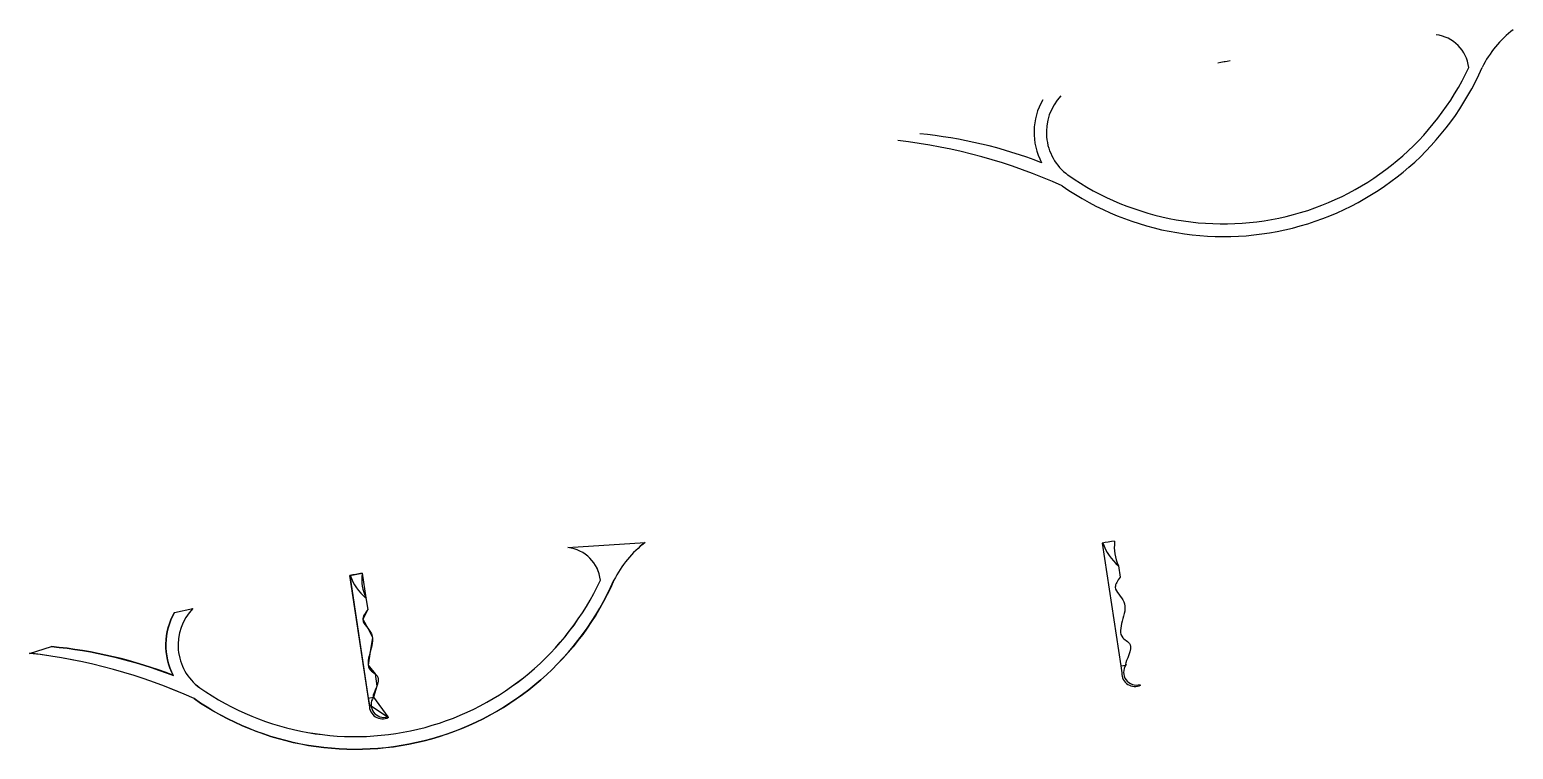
# Model space of a CAD drawing. Header units: millimetres. Extents: x 6 to 248, y 4 to 121.
import ezdxf

# ---------------------------------------------------------------- set-up
doc = ezdxf.new("R2010")
doc.units = ezdxf.units.MM
doc.header["$MEASUREMENT"] = 0
doc.layers.add('Trăgaci+Gardă', color=3, linetype='Continuous')

msp = doc.modelspace()

# ---------------------------------------------------------------- linework, layer by layer
at = {"layer": 'Trăgaci+Gardă'}
for p, q in [((200.69, 116.14), (200.89, 116.18, 10)), ((93.93, 37.12), (106.49, 37.96)), ((180.85, 37.84, 1.01), (183.87, 17.89, 1.01)), ((181.85, 38.02, 0), (181.85, 38.01, 5)), ((182.86, 38.18, 1.01), (182.87, 38.09, 1.01)), ((183.5, 34.17, 1.01), (183.78, 32.28, 1.01)), ((58.42, 32.59), (61.44, 12.64)), ((60.43, 32.93), (60.44, 32.84)), ((29.93, 26.58), (32.88, 27.2)), ((61.07, 28.92), (61.35, 27.03)), ((6.35, 19.92), (9.9, 21.02))]:
    msp.add_line(p, q, dxfattribs=at)
at = {"layer": 'Trăgaci+Gardă', "linetype": 'Continuous'}
for p, q in [((183.87, 17.89, 1.01), (184.73, 18.02, 1.01)), ((183.87, 17.89, 1.01), (184.05, 16.73, 1.01)), ((61.44, 12.64), (62.3, 12.77)), ((61.44, 12.64), (61.62, 11.48)), ((64.6, 9.61), (64.71, 9.51))]:
    msp.add_line(p, q, dxfattribs=at)
at = {"layer": 'Trăgaci+Gardă'}
for points in [[(199.68, 115.97, -0.001242), (201.69, 116.31)], [(93.93, 37.12), (106.49, 37.96, 0.115009), (101.42, 31.81, -0.472684), (33.09, 12.55, 0.07824), (6.35, 19.92), (9.9, 21.02, -0.069054), (29.73, 16.32, -0.257817), (29.93, 26.58), (32.88, 27.2, 0.451996), (34.01, 14.33, 0.465704), (99.22, 31.81, 0.350742), (93.93, 37.12)]]:
    msp.add_lwpolyline(points, format="xyb", dxfattribs=at)
msp.add_lwpolyline([(58.51, 32.61), (60.43, 32.93), (61.07, 28.92), (61.35, 27.03), (60.55, 25.48), (61.4, 23.93), (62.11, 22.48), (61.67, 19.84), (61.42, 18.02), (62.55, 16.58), (62.84, 14.6), (62.27, 12.77), (64.6, 9.61), (64.66, 9.49), (61.62, 11.48), (58.42, 32.59), (60.43, 32.93)], dxfattribs=at)
at = {"layer": 'Trăgaci+Gardă', "linetype": 'Continuous'}
for centre, radius, start, end in [((258.39, 107.39), 17.54, 127.3473, 153.5902), ((234.51, 114.53), 6.01, 6.2401, 83.5518), ((200.61, 133.62), 45.93, 235.1446, 336.3421), ((200.54, 133.86), 44.1, 235.0582, 334.9462), ((180.38, 104.64), 10.61, 149.9434, 207.7715), ((180.38, 104.64), 8.61, 136.387, 233.678), ((144.14, 30.6), 74.13, 68.7638, 84.5648), ((137.59, 14.69), 89.17, 65.6497, 83.5446), ((93.25, 31.15), 6.01, 6.2401, 83.5518), ((117.13, 24.01), 17.54, 127.3473, 153.5902), ((189.73, 37.17, 1.01), 6.91, 172.332, 205.7151), ((59.34, 50.25), 45.93, 235.1446, 336.3421), ((59.27, 50.48), 44.1, 235.0582, 334.9462), ((67.3, 31.92), 6.91, 172.332, 205.7151), ((39.11, 21.26), 10.61, 149.9434, 207.7715), ((39.11, 21.26), 8.61, 136.387, 233.678), ((-3.67, -68.68), 89.17, 65.6497, 83.5446), ((2.88, -52.77), 74.13, 68.7638, 84.5648), ((186.4, 16.84, 1.01), 2.07, 144.7394, 287.7424), ((186.17, 16.66, 1.01), 2.13, 177.9392, 297.1257), ((63.97, 11.58), 2.07, 144.7394, 287.7424), ((63.74, 11.41), 2.13, 177.9392, 297.1257)]:
    msp.add_arc(centre, radius, start, end, dxfattribs=at)
at = {"layer": 'Trăgaci+Gardă'}
for centre, radius, start, end in [((249.18, -356.28), 400, 99.5442, 99.8359), ((188.56, 40.4, 1.01), 8.02, 198.4324, 230.9026), ((126.75, -361.53), 400, 99.5442, 99.8359), ((66.13, 35.14), 8.02, 198.4324, 230.9026)]:
    msp.add_arc(centre, radius, start, end, dxfattribs=at)
for points in [[(183.78, 32.28, 1.01), (183.37, 31.73, 1.01), (182.35, 30.34, 1.01), (186.19, 27.69, 1.01), (182.26, 22.91, 1.01), (186.51, 21.31, 1.01), (184.32, 18.12, 1.01), (184.73, 18.02, 1.01)], [(61.35, 27.03), (60.94, 26.48), (59.92, 25.09), (63.76, 22.44), (59.83, 17.66), (64.08, 16.06), (61.89, 12.87), (62.3, 12.77)]]:
    msp.add_open_spline(points, degree=3, knots=[0, 0, 0, 0, 1.141969, 2.859775, 6.571521, 7.754634, 9.510255, 9.510255, 9.510255, 9.510255], dxfattribs=at)

doc.saveas('drawing.dxf')
